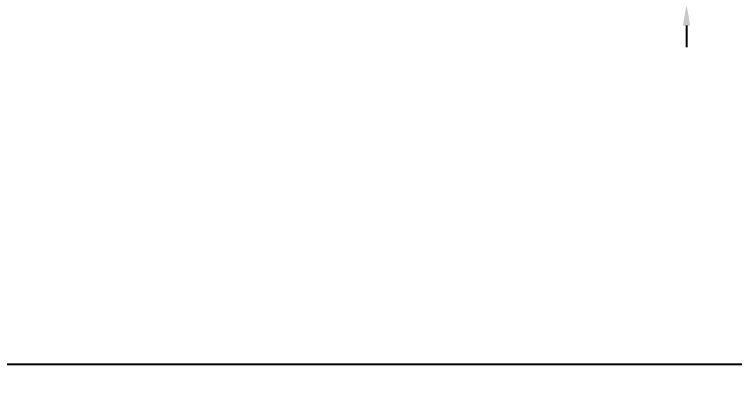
# Model space of a CAD drawing. Header units: millimetres. Extents: x -1970 to 34302, y -65268 to 6837.
# Drawn here: x 12015 to 17011, y -2650 to -73 of the extents above; entities that cross this region are included whole.
import ezdxf

# ---------------------------------------------------------------- set-up
doc = ezdxf.new("R2010")
doc.units = ezdxf.units.MM
doc.layers.add('COTAS_P', color=1, linetype='Continuous', lineweight=0)
doc.dimstyles.new('R19_100', dxfattribs={"dimtxt": 250, "dimasz": 150, "dimexe": 150, "dimexo": 80, "dimgap": 100, "dimtad": 1, "dimtih": 1, "dimtoh": 1, "dimdsep": 46, "dimcen": 0.09, "dimadec": 0, "dimazin": 0, "dimtfac": 1, "dimtdec": 4, "dimtofl": 0, "dimtmove": 0, "dimatfit": 3, "dimfxl": 1, "dimtolj": 1, "dimtzin": 0, "dimarcsym": 0})

# ---------------------------------------------------------------- blocks, each defined once
blk = doc.blocks.new('*D4')
at = {"layer": 'COTAS_P', "color": 0, "lineweight": -2, "transparency": 16777216}
for p, q in [((16677.8, 570), (16677.8, 720)), ((16357.8, 420), (16827.8, 420)), ((16357.8, 0), (16827.8, 0)), ((16677.8, -150), (16677.8, -300))]:
    blk.add_line(p, q, dxfattribs=at)
at = {"layer": 'COTAS_P', "color": 0, "transparency": 16777216}
for points in [[(16652.8, 570), (16702.8, 570), (16677.8, 420)], [(16652.8, -150), (16702.8, -150), (16677.8, 0)]]:
    blk.add_solid(points, dxfattribs=at)
at = {"layer": 'Defpoints', "color": 0, "transparency": 16777216}
for p in [(16277.8, 420), (16677.8, 420), (16277.8, 0)]:
    blk.add_point(p, dxfattribs=at)
blk = doc.blocks.new('*D22')
at = {"layer": 'COTAS_P', "color": 0, "lineweight": -2, "transparency": 16777216}
for p, q in [((112.7, -80), (112.7, -2650)), ((34302.1, -80), (34302.1, -2650)), ((262.7, -2500), (34152.1, -2500))]:
    blk.add_line(p, q, dxfattribs=at)
at = {"layer": 'COTAS_P', "color": 0, "transparency": 16777216}
for points in [[(262.7, -2475), (262.7, -2525), (112.7, -2500)], [(34152.1, -2475), (34152.1, -2525), (34302.1, -2500)]]:
    blk.add_solid(points, dxfattribs=at)
at = {"layer": 'Defpoints', "color": 0, "transparency": 16777216}
for p in [(112.7, 0), (34302.1, 0), (34302.1, -2500)]:
    blk.add_point(p, dxfattribs=at)

msp = doc.modelspace()

# ---------------------------------------------------------------- dimensions: what is measured, and where the dimension line sits
at = {"layer": 'COTAS_P'}
for p1, p2, distance, picture, middle in [((16277.765, 0), (16277.765, 420), -400, '*D4', (16677.765, 210)), ((112.7, 0), (34302.083, 0), -2500, '*D22', (17207.392, -2500))]:
    dim = msp.add_aligned_dim(p1=p1, p2=p2, distance=distance, text='<> P', dimstyle='R19_100', dxfattribs=at)
    dim.commit()
    dim.dimension.update_dxf_attribs({"geometry": picture, "text_midpoint": middle})

doc.saveas('drawing.dxf')
